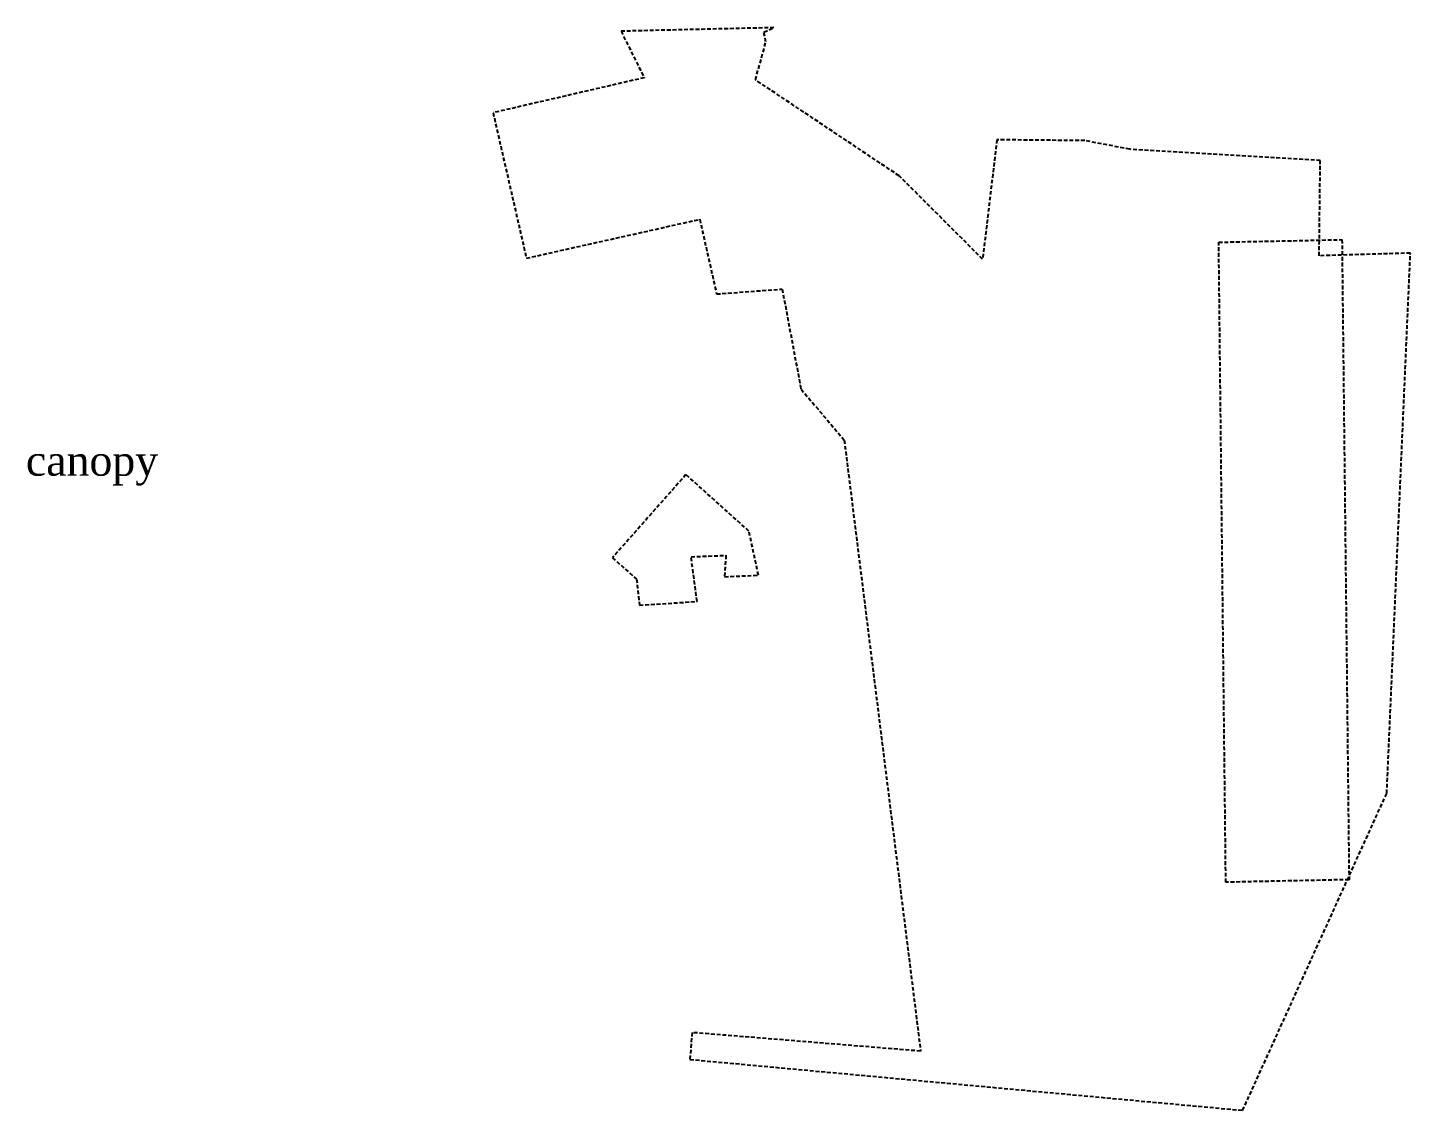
# Model space of a CAD drawing. Header units: millimetres. Extents: x 195890 to 354127, y 355817 to 1139449.
# Drawn here: x 353819.3 to 353909.7, y 355926.8 to 355997.6 of the extents above; entities that cross this region are included whole.
import ezdxf

# ---------------------------------------------------------------- set-up
doc = ezdxf.new("R2010")
doc.units = ezdxf.units.MM
doc.linetypes.add('1086-X-TOPO$0$HIDDEN', pattern=[0.375, 0.25, -0.125])
doc.layers.get('0').update_dxf_attribs({"color": 5})
doc.styles.get("Standard").update_dxf_attribs({"font": 'times.ttf'})

msp = doc.modelspace()

# ---------------------------------------------------------------- linework, layer by layer
at = {"color": 11, "linetype": '1086-X-TOPO$0$HIDDEN', "true_color": 0xf27172, "elevation": 7880.251}
msp.add_lwpolyline([(353862.722, 355931.884), (353862.576, 355930.127), (353898.708, 355926.799), (353908.13, 355947.521), (353909.67, 355982.825), (353903.711, 355982.645), (353903.78, 355988.881), (353891.326, 355989.61), (353888.388, 355990.175), (353882.641, 355990.227), (353881.714, 355982.423), (353876.255, 355987.874), (353866.862, 355994.148), (353867.546, 355996.631), (353867.414, 355997.259), (353868.07, 355997.556), (353858.074, 355997.323), (353859.593, 355994.283), (353849.711, 355991.996), (353851.888, 355982.49), (353863.224, 355985.03), (353864.317, 355980.152), (353868.609, 355980.473), (353869.842, 355973.933), (353872.668, 355970.598), (353877.658, 355930.669)], close=True, dxfattribs=at)
at = {"color": 3, "linetype": '1086-X-TOPO$0$HIDDEN', "elevation": 7885.354}
msp.add_lwpolyline([(353905.664, 355941.874), (353897.609, 355941.707), (353897.145, 355983.534), (353905.2, 355983.701)], close=True, dxfattribs=at)
at = {"color": 5, "linetype": '1086-X-TOPO$0$HIDDEN'}
msp.add_lwpolyline([(353867.059, 355961.769), (353866.436, 355964.656), (353862.316, 355968.348), (353857.513, 355962.915), (353859.093, 355961.517), (353859.28, 355959.81), (353863.043, 355960.057), (353862.655, 355962.975), (353864.932, 355963.071), (353864.842, 355961.675)], close=True, dxfattribs=at)

# ---------------------------------------------------------------- texts
at = {"color": 3}
msp.add_text('canopy', height=1.9818, dxfattribs=at).set_placement((353819.174, 355968.276))

doc.saveas('drawing.dxf')
